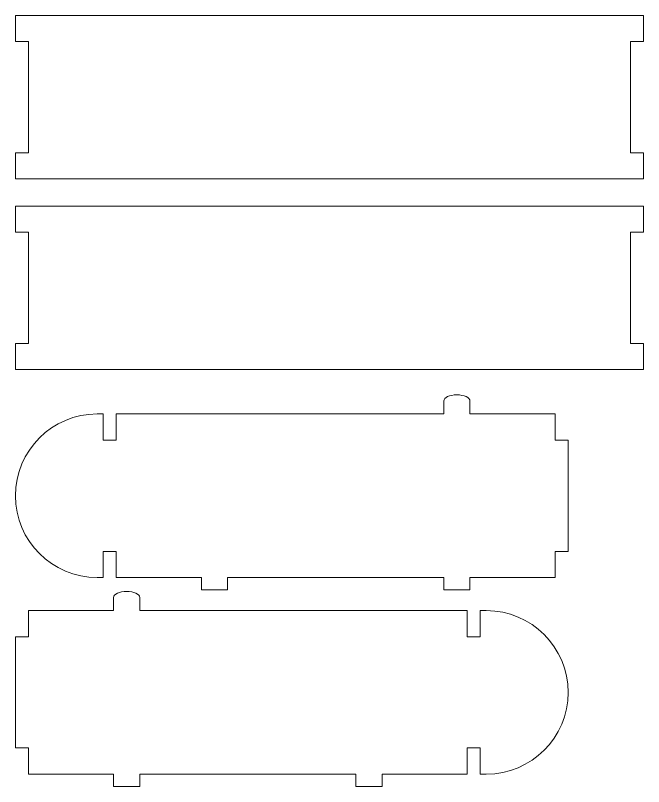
# Model space of a CAD drawing. Header units: centimetres. Extents: x -18.9 to 18.9, y -22.4 to 22.4.
# Drawn here: x -18.95 to 0.25, y -1.17 to 22.41 of the extents above; entities that cross this region are included whole.
import ezdxf

# ---------------------------------------------------------------- set-up
doc = ezdxf.new("R2010")
doc.units = ezdxf.units.CM
doc.header["$MEASUREMENT"] = 0

msp = doc.modelspace()

# ---------------------------------------------------------------- linework, layer by layer
at = {"color": 242, "lineweight": 9}
for points, knots in [([(-0.15, 22.41365), (-0.15, 22.41365), (0.25, 22.41365), (0.25, 22.41365), (0.25, 22.41365), (0.25, 22.41365), (0.25, 21.61365), (0.25, 21.61365), (0.25, 21.61365), (0.25, 21.61365), (-0.15, 21.61365), (-0.15, 21.61365), (-0.15, 21.61365), (-0.15, 21.61365), (-0.15, 18.21365), (-0.15, 18.21365), (-0.15, 18.21365), (-0.15, 18.21365), (0.25, 18.21365), (0.25, 18.21365), (0.25, 18.21365), (0.25, 18.21365), (0.25, 17.41365), (0.25, 17.41365), (0.25, 17.41365), (0.25, 17.41365), (-0.15, 17.41365), (-0.15, 17.41365), (-0.15, 17.41365), (-0.15, 17.41365), (-18.55, 17.41365), (-18.55, 17.41365), (-18.55, 17.41365), (-18.55, 17.41365), (-18.95, 17.41365), (-18.95, 17.41365), (-18.95, 17.41365), (-18.95, 17.41365), (-18.95, 18.21365), (-18.95, 18.21365), (-18.95, 18.21365), (-18.95, 18.21365), (-18.55, 18.21365), (-18.55, 18.21365), (-18.55, 18.21365), (-18.55, 18.21365), (-18.55, 21.61365), (-18.55, 21.61365), (-18.55, 21.61365), (-18.55, 21.61365), (-18.95, 21.61365), (-18.95, 21.61365), (-18.95, 21.61365), (-18.95, 21.61365), (-18.95, 22.41365), (-18.95, 22.41365), (-18.95, 22.41365), (-18.95, 22.41365), (-18.55, 22.41365), (-18.55, 22.41365), (-18.55, 22.41365), (-18.55, 22.41365), (-0.15, 22.41365), (-0.15, 22.41365)], [0, 0, 0, 0, 0.05882353, 0.05882353, 0.05882353, 0.05882353, 0.11764706, 0.11764706, 0.11764706, 0.11764706, 0.17647059, 0.17647059, 0.17647059, 0.17647059, 0.23529412, 0.23529412, 0.23529412, 0.23529412, 0.29411765, 0.29411765, 0.29411765, 0.29411765, 0.35294118, 0.35294118, 0.35294118, 0.35294118, 0.41176471, 0.41176471, 0.41176471, 0.41176471, 0.47058824, 0.47058824, 0.47058824, 0.47058824, 0.52941176, 0.52941176, 0.52941176, 0.52941176, 0.58823529, 0.58823529, 0.58823529, 0.58823529, 0.64705882, 0.64705882, 0.64705882, 0.64705882, 0.70588235, 0.70588235, 0.70588235, 0.70588235, 0.76470588, 0.76470588, 0.76470588, 0.76470588, 0.82352941, 0.82352941, 0.82352941, 0.82352941, 0.88235294, 0.88235294, 0.88235294, 0.88235294, 1, 1, 1, 1]), ([(-0.15, 16.58565), (-0.15, 16.58565), (0.25, 16.58565), (0.25, 16.58565), (0.25, 16.58565), (0.25, 16.58565), (0.25, 15.78565), (0.25, 15.78565), (0.25, 15.78565), (0.25, 15.78565), (-0.15, 15.78565), (-0.15, 15.78565), (-0.15, 15.78565), (-0.15, 15.78565), (-0.15, 12.38565), (-0.15, 12.38565), (-0.15, 12.38565), (-0.15, 12.38565), (0.25, 12.38565), (0.25, 12.38565), (0.25, 12.38565), (0.25, 12.38565), (0.25, 11.58565), (0.25, 11.58565), (0.25, 11.58565), (0.25, 11.58565), (-0.15, 11.58565), (-0.15, 11.58565), (-0.15, 11.58565), (-0.15, 11.58565), (-18.55, 11.58565), (-18.55, 11.58565), (-18.55, 11.58565), (-18.55, 11.58565), (-18.95, 11.58565), (-18.95, 11.58565), (-18.95, 11.58565), (-18.95, 11.58565), (-18.95, 12.38565), (-18.95, 12.38565), (-18.95, 12.38565), (-18.95, 12.38565), (-18.55, 12.38565), (-18.55, 12.38565), (-18.55, 12.38565), (-18.55, 12.38565), (-18.55, 15.78565), (-18.55, 15.78565), (-18.55, 15.78565), (-18.55, 15.78565), (-18.95, 15.78565), (-18.95, 15.78565), (-18.95, 15.78565), (-18.95, 15.78565), (-18.95, 16.58565), (-18.95, 16.58565), (-18.95, 16.58565), (-18.95, 16.58565), (-18.55, 16.58565), (-18.55, 16.58565), (-18.55, 16.58565), (-18.55, 16.58565), (-0.15, 16.58565), (-0.15, 16.58565)], [0, 0, 0, 0, 0.05882353, 0.05882353, 0.05882353, 0.05882353, 0.11764706, 0.11764706, 0.11764706, 0.11764706, 0.17647059, 0.17647059, 0.17647059, 0.17647059, 0.23529412, 0.23529412, 0.23529412, 0.23529412, 0.29411765, 0.29411765, 0.29411765, 0.29411765, 0.35294118, 0.35294118, 0.35294118, 0.35294118, 0.41176471, 0.41176471, 0.41176471, 0.41176471, 0.47058824, 0.47058824, 0.47058824, 0.47058824, 0.52941176, 0.52941176, 0.52941176, 0.52941176, 0.58823529, 0.58823529, 0.58823529, 0.58823529, 0.64705882, 0.64705882, 0.64705882, 0.64705882, 0.70588235, 0.70588235, 0.70588235, 0.70588235, 0.76470588, 0.76470588, 0.76470588, 0.76470588, 0.82352941, 0.82352941, 0.82352941, 0.82352941, 0.88235294, 0.88235294, 0.88235294, 0.88235294, 1, 1, 1, 1]), ([(-16.45, 5.22709), (-16.45, 5.22709), (-16.26619, 5.22709), (-16.26619, 5.22709), (-16.26619, 5.22709), (-16.26619, 5.22709), (-16.26619, 6.02709), (-16.26619, 6.02709), (-16.26619, 6.02709), (-16.26619, 6.02709), (-15.86619, 6.02709), (-15.86619, 6.02709), (-15.86619, 6.02709), (-15.86619, 6.02709), (-15.86619, 5.22709), (-15.86619, 5.22709), (-15.86619, 5.22709), (-15.86619, 5.22709), (-13.26619, 5.22709), (-13.26619, 5.22709), (-13.26619, 5.22709), (-13.26619, 5.22709), (-13.26619, 4.84709), (-13.26619, 4.84709), (-13.26619, 4.84709), (-13.26619, 4.84709), (-12.46619, 4.84709), (-12.46619, 4.84709), (-12.46619, 4.84709), (-12.46619, 4.84709), (-12.46619, 5.22709), (-12.46619, 5.22709), (-12.46619, 5.22709), (-12.46619, 5.22709), (-5.85691, 5.22709), (-5.85691, 5.22709), (-5.85691, 5.22709), (-5.85691, 5.22709), (-5.85691, 4.84709), (-5.85691, 4.84709), (-5.85691, 4.84709), (-5.85691, 4.84709), (-5.05691, 4.84709), (-5.05691, 4.84709), (-5.05691, 4.84709), (-5.05691, 4.84709), (-5.05691, 5.22709), (-5.05691, 5.22709), (-5.05691, 5.22709), (-5.05691, 5.22709), (-2.45692, 5.22709), (-2.45692, 5.22709), (-2.45692, 5.22709), (-2.45692, 5.22709), (-2.45692, 6.02709), (-2.45692, 6.02709), (-2.45692, 6.02709), (-2.45692, 6.02709), (-2.05691, 6.02709), (-2.05691, 6.02709), (-2.05691, 6.02709), (-2.05691, 6.02709), (-2.05691, 9.42709), (-2.05691, 9.42709), (-2.05691, 9.42709), (-2.05691, 9.42709), (-2.45692, 9.42709), (-2.45692, 9.42709), (-2.45692, 9.42709), (-2.45692, 9.42709), (-2.45692, 10.22709), (-2.45692, 10.22709), (-2.45692, 10.22709), (-2.45692, 10.22709), (-5.05691, 10.22709), (-5.05691, 10.22709), (-5.05691, 10.22709), (-5.05691, 10.22709), (-5.05691, 10.62709), (-5.05691, 10.62709), (-5.05691, 10.62709), (-5.05691, 10.7289), (-5.23603, 10.81147), (-5.45691, 10.81147), (-5.45691, 10.81147), (-5.67779, 10.81147), (-5.85691, 10.7289), (-5.85691, 10.62709), (-5.85691, 10.62709), (-5.85691, 10.62709), (-5.85691, 10.22709), (-5.85691, 10.22709), (-5.85691, 10.22709), (-5.85691, 10.22709), (-15.86619, 10.22709), (-15.86619, 10.22709), (-15.86619, 10.22709), (-15.86619, 10.22709), (-15.86619, 9.42709), (-15.86619, 9.42709), (-15.86619, 9.42709), (-15.86619, 9.42709), (-16.26619, 9.42709), (-16.26619, 9.42709), (-16.26619, 9.42709), (-16.26619, 9.42709), (-16.26619, 10.22709), (-16.26619, 10.22709), (-16.26619, 10.22709), (-16.26619, 10.22709), (-16.45, 10.22709), (-16.45, 10.22709), (-16.45, 10.22709), (-17.83048, 10.22709), (-18.95, 9.10757), (-18.95, 7.72709), (-18.95, 7.72709), (-18.95, 6.34661), (-17.83048, 5.22709), (-16.45, 5.22709)], [0, 0, 0, 0, 0.03225806, 0.03225806, 0.03225806, 0.03225806, 0.06451613, 0.06451613, 0.06451613, 0.06451613, 0.09677419, 0.09677419, 0.09677419, 0.09677419, 0.12903226, 0.12903226, 0.12903226, 0.12903226, 0.16129032, 0.16129032, 0.16129032, 0.16129032, 0.19354839, 0.19354839, 0.19354839, 0.19354839, 0.22580645, 0.22580645, 0.22580645, 0.22580645, 0.25806452, 0.25806452, 0.25806452, 0.25806452, 0.29032258, 0.29032258, 0.29032258, 0.29032258, 0.32258065, 0.32258065, 0.32258065, 0.32258065, 0.35483871, 0.35483871, 0.35483871, 0.35483871, 0.38709677, 0.38709677, 0.38709677, 0.38709677, 0.41935484, 0.41935484, 0.41935484, 0.41935484, 0.4516129, 0.4516129, 0.4516129, 0.4516129, 0.48387097, 0.48387097, 0.48387097, 0.48387097, 0.51612903, 0.51612903, 0.51612903, 0.51612903, 0.5483871, 0.5483871, 0.5483871, 0.5483871, 0.58064516, 0.58064516, 0.58064516, 0.58064516, 0.61290323, 0.61290323, 0.61290323, 0.61290323, 0.64516129, 0.64516129, 0.64516129, 0.64516129, 0.67741935, 0.67741935, 0.67741935, 0.67741935, 0.70967742, 0.70967742, 0.70967742, 0.70967742, 0.74193548, 0.74193548, 0.74193548, 0.74193548, 0.77419355, 0.77419355, 0.77419355, 0.77419355, 0.80645161, 0.80645161, 0.80645161, 0.80645161, 0.83870968, 0.83870968, 0.83870968, 0.83870968, 0.87096774, 0.87096774, 0.87096774, 0.87096774, 0.90322581, 0.90322581, 0.90322581, 0.90322581, 0.93548387, 0.93548387, 0.93548387, 0.93548387, 1, 1, 1, 1]), ([(-4.55691, -0.78563), (-4.55691, -0.78563), (-4.74072, -0.78563), (-4.74072, -0.78563), (-4.74072, -0.78563), (-4.74072, -0.78563), (-4.74072, 0.01437), (-4.74072, 0.01437), (-4.74072, 0.01437), (-4.74072, 0.01437), (-5.14072, 0.01437), (-5.14072, 0.01437), (-5.14072, 0.01437), (-5.14072, 0.01437), (-5.14072, -0.78563), (-5.14072, -0.78563), (-5.14072, -0.78563), (-5.14072, -0.78563), (-7.74072, -0.78563), (-7.74072, -0.78563), (-7.74072, -0.78563), (-7.74072, -0.78563), (-7.74072, -1.16563), (-7.74072, -1.16563), (-7.74072, -1.16563), (-7.74072, -1.16563), (-8.54072, -1.16563), (-8.54072, -1.16563), (-8.54072, -1.16563), (-8.54072, -1.16563), (-8.54072, -0.78563), (-8.54072, -0.78563), (-8.54072, -0.78563), (-8.54072, -0.78563), (-15.15, -0.78563), (-15.15, -0.78563), (-15.15, -0.78563), (-15.15, -0.78563), (-15.15, -1.16563), (-15.15, -1.16563), (-15.15, -1.16563), (-15.15, -1.16563), (-15.95, -1.16563), (-15.95, -1.16563), (-15.95, -1.16563), (-15.95, -1.16563), (-15.95, -0.78563), (-15.95, -0.78563), (-15.95, -0.78563), (-15.95, -0.78563), (-18.54999, -0.78563), (-18.54999, -0.78563), (-18.54999, -0.78563), (-18.54999, -0.78563), (-18.54999, 0.01437), (-18.54999, 0.01437), (-18.54999, 0.01437), (-18.54999, 0.01437), (-18.95, 0.01437), (-18.95, 0.01437), (-18.95, 0.01437), (-18.95, 0.01437), (-18.95, 3.41437), (-18.95, 3.41437), (-18.95, 3.41437), (-18.95, 3.41437), (-18.54999, 3.41437), (-18.54999, 3.41437), (-18.54999, 3.41437), (-18.54999, 3.41437), (-18.54999, 4.21437), (-18.54999, 4.21437), (-18.54999, 4.21437), (-18.54999, 4.21437), (-15.95, 4.21437), (-15.95, 4.21437), (-15.95, 4.21437), (-15.95, 4.21437), (-15.95, 4.61437), (-15.95, 4.61437), (-15.95, 4.61437), (-15.95, 4.71618), (-15.77088, 4.79875), (-15.55, 4.79875), (-15.55, 4.79875), (-15.32912, 4.79875), (-15.15, 4.71618), (-15.15, 4.61437), (-15.15, 4.61437), (-15.15, 4.61437), (-15.15, 4.21437), (-15.15, 4.21437), (-15.15, 4.21437), (-15.15, 4.21437), (-5.14072, 4.21437), (-5.14072, 4.21437), (-5.14072, 4.21437), (-5.14072, 4.21437), (-5.14072, 3.41437), (-5.14072, 3.41437), (-5.14072, 3.41437), (-5.14072, 3.41437), (-4.74072, 3.41437), (-4.74072, 3.41437), (-4.74072, 3.41437), (-4.74072, 3.41437), (-4.74072, 4.21437), (-4.74072, 4.21437), (-4.74072, 4.21437), (-4.74072, 4.21437), (-4.55691, 4.21437), (-4.55691, 4.21437), (-4.55691, 4.21437), (-3.17643, 4.21437), (-2.05691, 3.09485), (-2.05691, 1.71437), (-2.05691, 1.71437), (-2.05691, 0.33389), (-3.17643, -0.78563), (-4.55691, -0.78563)], [0, 0, 0, 0, 0.03225806, 0.03225806, 0.03225806, 0.03225806, 0.06451613, 0.06451613, 0.06451613, 0.06451613, 0.09677419, 0.09677419, 0.09677419, 0.09677419, 0.12903226, 0.12903226, 0.12903226, 0.12903226, 0.16129032, 0.16129032, 0.16129032, 0.16129032, 0.19354839, 0.19354839, 0.19354839, 0.19354839, 0.22580645, 0.22580645, 0.22580645, 0.22580645, 0.25806452, 0.25806452, 0.25806452, 0.25806452, 0.29032258, 0.29032258, 0.29032258, 0.29032258, 0.32258065, 0.32258065, 0.32258065, 0.32258065, 0.35483871, 0.35483871, 0.35483871, 0.35483871, 0.38709677, 0.38709677, 0.38709677, 0.38709677, 0.41935484, 0.41935484, 0.41935484, 0.41935484, 0.4516129, 0.4516129, 0.4516129, 0.4516129, 0.48387097, 0.48387097, 0.48387097, 0.48387097, 0.51612903, 0.51612903, 0.51612903, 0.51612903, 0.5483871, 0.5483871, 0.5483871, 0.5483871, 0.58064516, 0.58064516, 0.58064516, 0.58064516, 0.61290323, 0.61290323, 0.61290323, 0.61290323, 0.64516129, 0.64516129, 0.64516129, 0.64516129, 0.67741935, 0.67741935, 0.67741935, 0.67741935, 0.70967742, 0.70967742, 0.70967742, 0.70967742, 0.74193548, 0.74193548, 0.74193548, 0.74193548, 0.77419355, 0.77419355, 0.77419355, 0.77419355, 0.80645161, 0.80645161, 0.80645161, 0.80645161, 0.83870968, 0.83870968, 0.83870968, 0.83870968, 0.87096774, 0.87096774, 0.87096774, 0.87096774, 0.90322581, 0.90322581, 0.90322581, 0.90322581, 0.93548387, 0.93548387, 0.93548387, 0.93548387, 1, 1, 1, 1])]:
    msp.add_open_spline(points, degree=3, knots=knots, dxfattribs=at)

doc.saveas('drawing.dxf')
